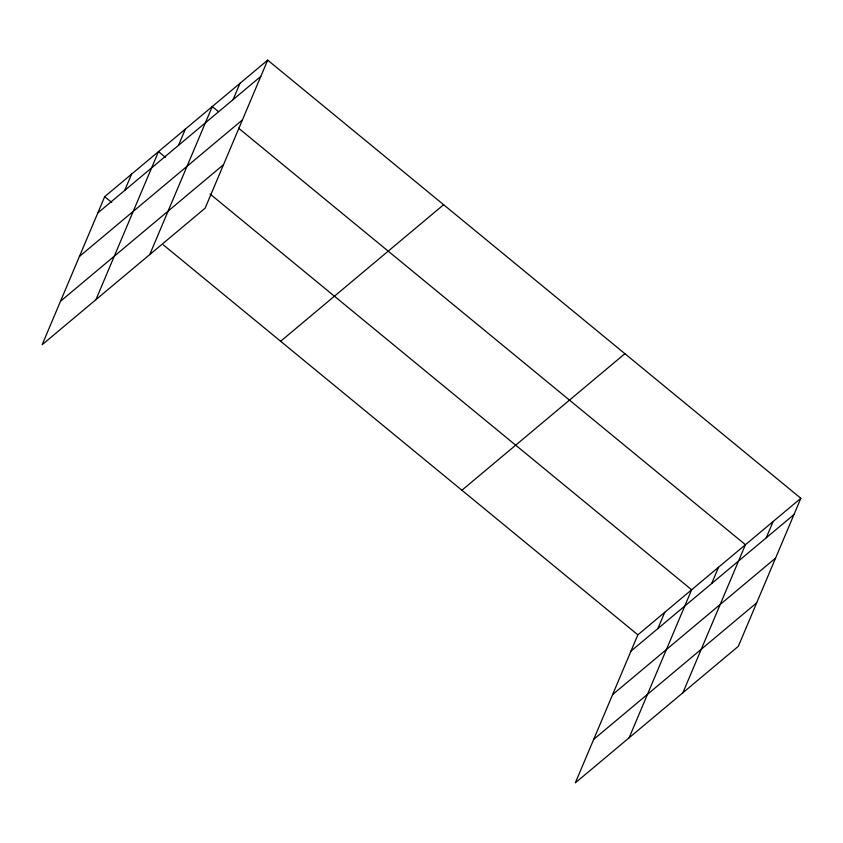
<?xml version="1.0" encoding="UTF-8"?>
<svg xmlns="http://www.w3.org/2000/svg" width="843" height="843" viewBox="0 0 843 843"><rect width="100%" height="100%" fill="white"/><g stroke="black" fill="none" stroke-linecap="round" stroke-linejoin="round"><path stroke-width="1.26" d="M267.684 60.127L104.69 196.672L42.15 344.713L205.144 208.168L267.684 60.127L800.85 498.287L738.31 646.328L575.316 782.873L637.856 634.832L800.85 498.287M124.701 190.434L131.582 174.143M95.933 299.655L158.473 151.614L165.555 157.43M178.484 145.375L185.365 129.084M149.727 254.597L212.257 106.555L218.326 111.539M233.089 99.632L239.97 83.341M657.867 628.593L664.748 612.303M629.11 737.815L691.639 589.773L210.044 193.995M711.661 583.535L718.542 567.244M682.893 692.756L745.433 544.715L238.548 128.157M766.255 537.792L773.136 521.501M97.799 212.963L260.793 76.418M79.442 256.441L242.436 119.896M60.517 301.236L223.511 164.691M280.635 341.267L443.629 204.723M461.911 490.236L624.905 353.691M630.975 651.123L793.969 514.578M612.608 694.6L775.602 558.055M593.683 739.395L756.677 602.85M104.69 196.672L111.761 202.489M163.331 244.87L637.856 634.832"/></g></svg>
